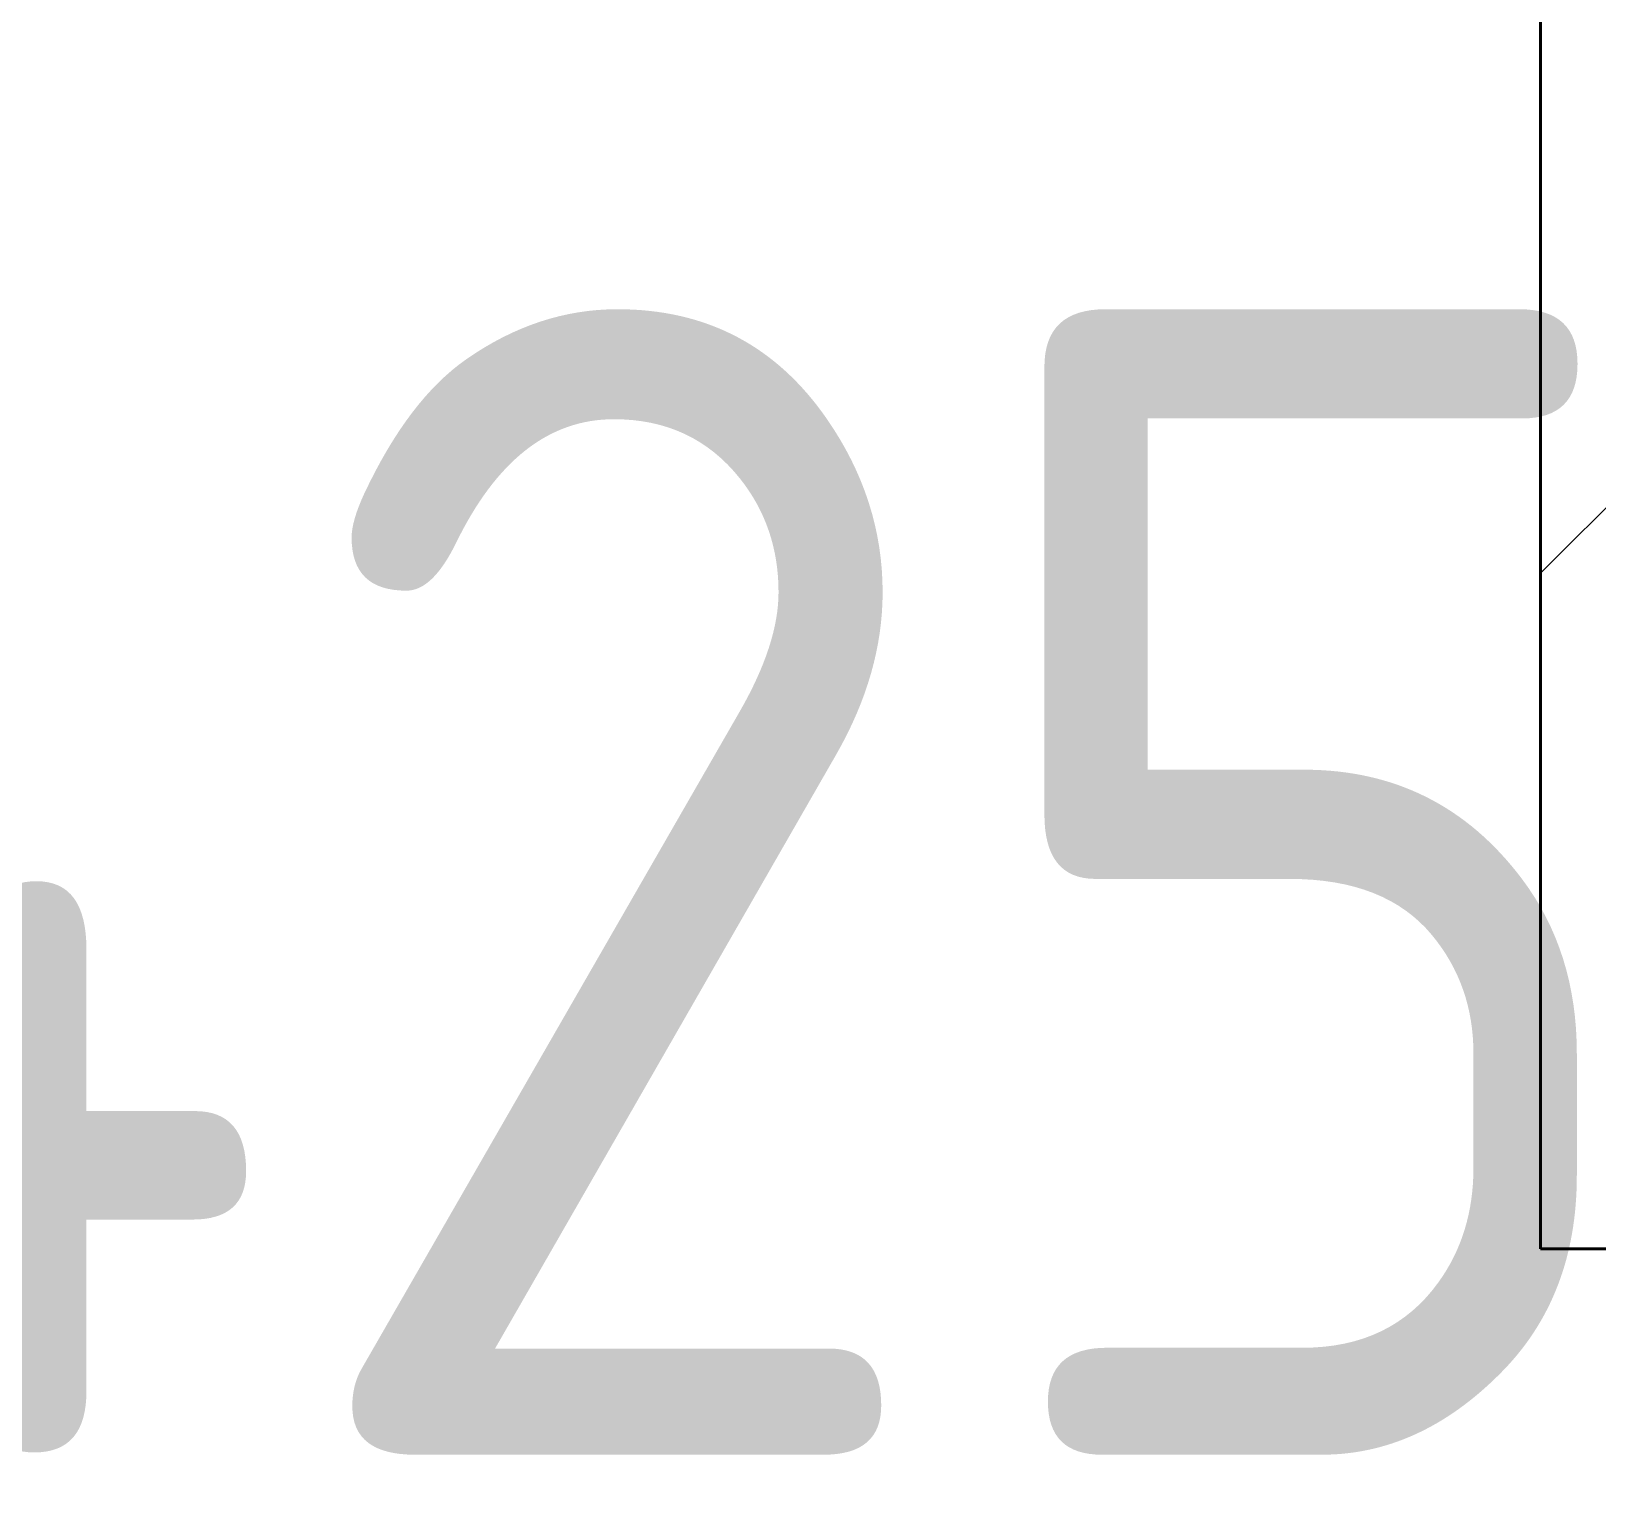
# Model space of a CAD drawing. Header units: millimetres. Extents: x -60946 to 138510, y -262288 to 24501.
# Drawn here: x 49086.5 to 49359.8, y 3111.7 to 3367.5 of the extents above; entities that cross this region are included whole.
import ezdxf

# ---------------------------------------------------------------- set-up
doc = ezdxf.new("R2010")
doc.units = ezdxf.units.MM
doc.layers.add('Несущие колонны', color=7, linetype='Continuous', lineweight=18)
doc.layers.add('Размеры', color=7, linetype='Continuous', lineweight=9)
doc.styles.add('GOST Common_3', font='', dxfattribs={"width": 0.9, "height": 200})
doc.styles.get('GOST Common_3').set_extended_font_data('GOST Common')
doc.dimstyles.new('ADSK_Основной_2_0_1', dxfattribs={"dimscale": 304.8, "dimtxt": 201.142999, "dimasz": 0.463911, "dimexe": 0.328084, "dimexo": 0.328084, "dimgap": 0.164042, "dimtad": 1, "dimdec": 3, "dimrnd": 0.001, "dimdsep": 46, "dimtxsty": 'GOST Common_3', "dimblk1": 'OBLIQUE', "dimblk2": 'OBLIQUE', "dimsah": 1, "dimcen": 0.09, "dimdle": 0.328084, "dimazin": 2, "dimtfac": 1, "dimtdec": 4, "dimtix": 1, "dimtmove": 1, "dimatfit": 3, "dimfxl": 1, "dimtvp": 1, "dimtolj": 1, "dimtzin": 0, "dimlwd": 20, "dimlwe": 20, "dimarcsym": 2})

# ---------------------------------------------------------------- blocks, each defined once
blk = doc.blocks.new('ADSK_КолоннаЖБ_Прямоугольная - 500x500 мм-V14-Кладочный план подвала')
at = {"layer": 'Несущие колонны', "lineweight": 9}
h = blk.add_hatch(dxfattribs=at)
h.set_pattern_fill('FP_20', color=256, style=0, pattern_type=2)
h.set_pattern_definition([(315, (-3404.97, 49600), (224.5064, 224.5064), []), (315, (-3404.97, 49375.5), (224.5064, 224.5064), [396.875, -79.375, 3.353, -76.022])])
h.paths.add_polyline_path([(-250, -250), (250, -250), (250, 250), (-250, 250)])
at = {"layer": 'Несущие колонны', "lineweight": 40}
for p, q in [((-250, -250), (-250, 250)), ((-250, 250), (250, 250)), ((250, 250), (-250, 250)), ((-250, 250), (-250, -250))]:
    blk.add_line(p, q, dxfattribs=at)
blk = doc.blocks.new('_Oblique')
at = {"color": 0, "linetype": 'ByBlock', "lineweight": -2}
blk.add_line((-0.5, -0.5), (0.5, 0.5), dxfattribs=at)
blk = doc.blocks.new('DIMBLOCK451-Кладочный план подвала')
at = {"layer": 'Defpoints', "color": 0, "transparency": 16777216}
for p in [(49350, 3154.97), (48925, 2924.29), (49350, 2824.31)]:
    blk.add_point(p, dxfattribs=at)
at = {"layer": 'Размеры', "color": 0, "lineweight": 20, "transparency": 16777216}
for p, q in [((49350, 3054.97), (49350, 2724.31)), ((48825, 2824.31), (49450, 2824.31)), ((48925, 2824.29), (48925, 2724.31))]:
    blk.add_line(p, q, dxfattribs=at)
at = {"layer": 'Размеры', "color": 0, "lineweight": 20, "transparency": 16777216, "xscale": 141.4, "yscale": 141.4, "zscale": 141.4, "rotation": 180}
blk.add_blockref('_Oblique', (48925, 2824.31), dxfattribs=at)
at = {"layer": 'Размеры', "color": 0, "lineweight": 20, "transparency": 16777216, "xscale": 141.4, "yscale": 141.4, "zscale": 141.4}
blk.add_blockref('_Oblique', (49350, 2824.31), dxfattribs=at)
at = {"layer": 'Размеры', "color": 0, "lineweight": 9, "transparency": 16777216, "insert": (49001.13, 3319.01), "char_height": 200, "width": 474.5611, "attachment_point": 1, "line_spacing_factor": 1.022761, "style": 'GOST Common_3'}
blk.add_mtext('\\A1;425', dxfattribs=at)

msp = doc.modelspace()

# ---------------------------------------------------------------- block references
at = {"layer": 'Несущие колонны', "rotation": 89.9999999999999}
msp.add_blockref('ADSK_КолоннаЖБ_Прямоугольная - 500x500 мм-V14-Кладочный план подвала', (49600, 3404.969), dxfattribs=at)

# ---------------------------------------------------------------- dimensions: what is measured, and where the dimension line sits
at = {"layer": 'Размеры', "lineweight": 9}
dim = msp.add_linear_dim(base=(49350, 2824.3093), p1=(48925, 2924.2942), p2=(49350, 3154.969), dimstyle='ADSK_Основной_2_0_1', override={"dimpost": '<>', "dimfxl": 483.565756}, dxfattribs=at)
dim.commit()
dim.dimension.update_dxf_attribs({"geometry": 'DIMBLOCK451-Кладочный план подвала', "text_midpoint": (49238.4145, 3002.3416), "dimtype": 160})

doc.saveas('drawing.dxf')
